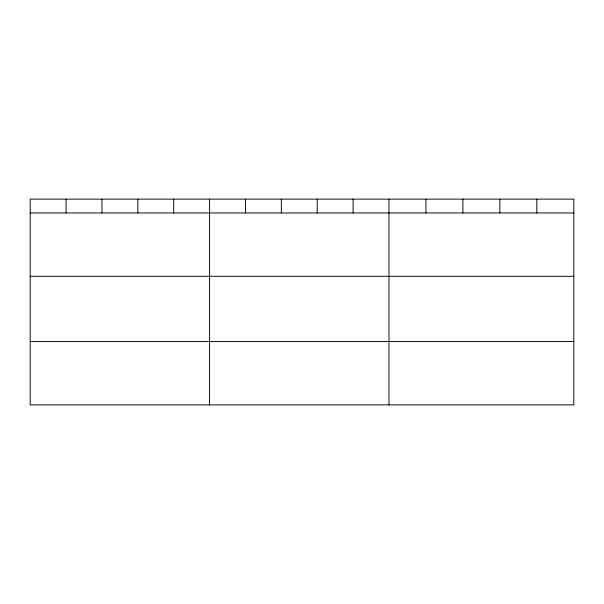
<?xml version="1.0" encoding="UTF-8"?>
<svg xmlns="http://www.w3.org/2000/svg" width="604" height="604" viewBox="0 0 604 604"><rect width="100%" height="100%" fill="white"/><g stroke="black" fill="none" stroke-linecap="round" stroke-linejoin="round"><path stroke-width="0.91" d="M573.8 212.97L573.8 404.876L30.2 404.876L30.2 199.124L573.8 199.124L573.8 212.97L30.2 212.97M30.2 276.3L573.8 276.3M30.2 341.547L573.8 341.547M536.835 199.124L536.835 212.97M499.87 199.124L499.87 212.97M462.906 199.124L462.906 212.97M425.941 199.124L425.941 212.97M388.976 199.124L388.976 404.876M353.098 199.124L353.098 212.97M317.221 199.124L317.221 212.97M281.343 199.124L281.343 212.97M245.466 199.124L245.466 212.97M209.588 199.124L209.588 404.876M173.71 199.124L173.71 212.97M137.833 199.124L137.833 212.97M101.955 199.124L101.955 212.97M66.078 199.124L66.078 212.97"/></g></svg>
